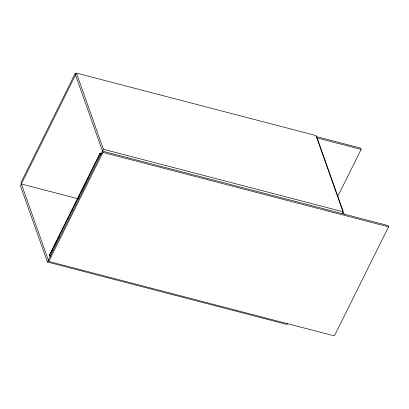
<?xml version="1.0" encoding="UTF-8"?>
<svg xmlns="http://www.w3.org/2000/svg" width="409" height="409" viewBox="0 0 409 409"><rect width="100%" height="100%" fill="white"/><g stroke="black" fill="none" stroke-linecap="round" stroke-linejoin="round"><path stroke-width="0.61" d="M76.304 73.993L75.067 73.671L20.915 182.721L48.799 261.453L334.398 335.901L388.55 226.852L388.1 225.574L102.495 151.131M342.042 213.57L342.957 211.724L315.983 135.543L76.437 73.099L20.45 185.844L47.429 262.026L286.975 324.465L287.43 323.539M50.179 256.484L49.612 254.889L100.052 153.319L101.902 153.804M99.873 153.917L49.612 254.889M50.701 253.37L52.965 248.815M53.528 247.675L56.641 241.407M57.209 240.272L59.187 236.284M67.955 218.626L68.523 217.486M71.631 211.223L72.199 210.083M74.458 205.528L75.875 202.68M77.291 199.832L79.55 195.272M80.967 192.424L83.226 187.869M83.794 186.729L86.907 180.466M87.47 179.326L88.605 177.046M98.221 157.68L98.784 156.54M47.429 262.026L103.411 149.28L76.437 73.099M48.799 261.453L102.945 152.404L75.067 73.671M337.589 196.78L361.121 149.392L360.666 148.114L316.157 136.514M316.612 137.792L361.121 149.392M103.411 149.28L342.957 211.724M102.945 152.404L388.55 226.852M101.856 153.896L100.006 153.411L100.548 154.945M100.594 154.853L100.154 153.344M21.365 183.994L78.165 198.8M317.133 137.925L344.112 214.112M100.052 153.319L100.614 154.914M49.852 255.078L50.154 255.932M49.658 254.797L50.2 256.331"/></g></svg>
